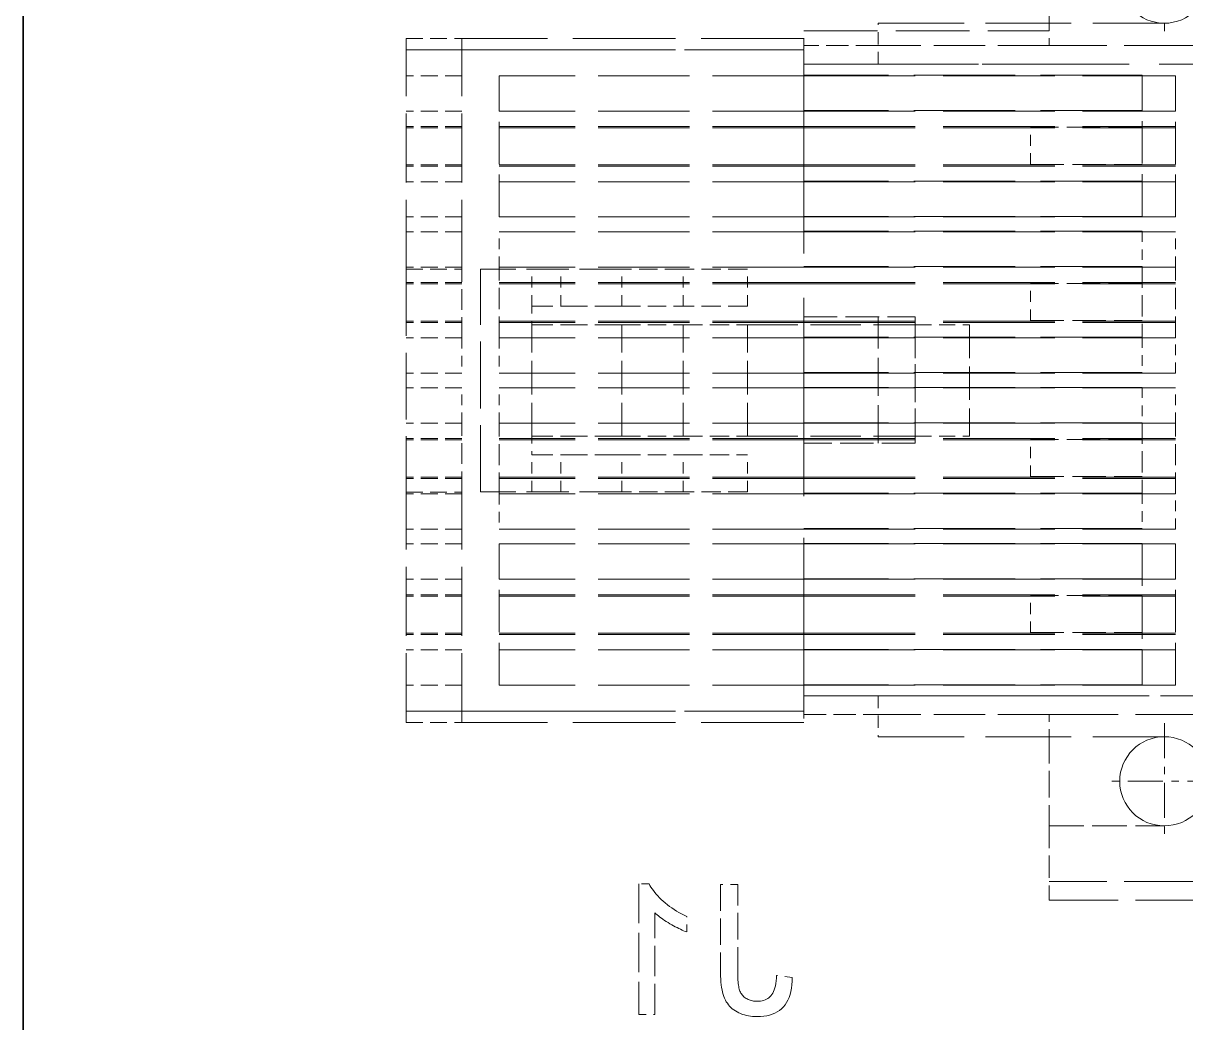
# Model space of a CAD drawing. Extents: x 23 to 417, y 3 to 294.
# Drawn here: x 229.83 to 245.47, y 106.79 to 120.24 of the extents above; entities that cross this region are included whole.
import ezdxf

# ---------------------------------------------------------------- set-up
doc = ezdxf.new("R2010")
doc.units = 0
doc.linetypes.add('DASHDOT', pattern=[18.5, 12, -3, 0.5, -3])
doc.linetypes.add('DASHED', pattern=[15, 12, -3])
doc.layers.get('0').update_dxf_attribs({"lineweight": 13})

# ---------------------------------------------------------------- blocks, each defined once
blk = doc.blocks.new('BLOCK3508')
at = {"color": 7, "linetype": 'DASHDOT', "lineweight": 13, "ltscale": 0.078}
for p, q in [((-50.3, -29.44), (-50.3, -32.56)), ((-48.74, -31), (-51.86, -31))]:
    blk.add_line(p, q, dxfattribs=at)
blk = doc.blocks.new('BLOCK3509')
at = {"color": 7, "linetype": 'DASHDOT', "lineweight": 13, "ltscale": 0.078}
for p, q in [((-50.3, -7.84), (-50.3, -10.96)), ((-48.74, -9.4), (-51.86, -9.4))]:
    blk.add_line(p, q, dxfattribs=at)
blk = doc.blocks.new('BLOCK3528')
at = {"color": 7, "lineweight": 35}
blk.add_line((-81, 48.3), (-81, -50.2), dxfattribs=at)
at = {"color": 7, "linetype": 'DASHED', "lineweight": 13, "ltscale": 0.06}
for p, q in [((-53.4, -10.6), (-53.4, -8.2)), ((-53.4, -29.8), (-53.4, -32.2))]:
    blk.add_line(p, q, dxfattribs=at)
at = {"color": 7, "linetype": 'DASHED', "lineweight": 13, "ltscale": 0.0275}
for p, q in [((-58, -11.7), (-58, -10.6)), ((-58, -28.7), (-58, -29.8))]:
    blk.add_line(p, q, dxfattribs=at)
at = {"color": 7, "linetype": 'DASHED', "lineweight": 13, "ltscale": 0.1925}
for p, q in [((-58, -10.6), (-50.3, -10.6)), ((-58, -29.8), (-50.3, -29.8))]:
    blk.add_line(p, q, dxfattribs=at)
at = {"color": 7, "linetype": 'DASHED', "lineweight": 13, "ltscale": 0.015}
for p, q in [((-53.4, -11.2), (-53.4, -10.6)), ((-53.4, -29.2), (-53.4, -29.8))]:
    blk.add_line(p, q, dxfattribs=at)
at = {"color": 7, "linetype": 'DASHED', "lineweight": 13, "ltscale": 0.01}
blk.add_line((-60, -11.2), (-60, -10.8), dxfattribs=at)
at = {"color": 7, "linetype": 'DASHED', "lineweight": 13, "ltscale": 0.165}
blk.add_line((-60, -10.8), (-53.4, -10.8), dxfattribs=at)
at = {"color": 7, "linetype": 'DASHED', "lineweight": 13, "ltscale": 0.15505}
for p, q in [((-70.7, -17.216), (-70.7, -11.014)), ((-69.2, -17.216), (-69.2, -11.014))]:
    blk.add_line(p, q, dxfattribs=at)
at = {"color": 7, "linetype": 'DASHED', "lineweight": 13, "ltscale": 0.0375}
for p, q in [((-70.7, -11.014), (-69.2, -11.014)), ((-69.2, -12.014), (-70.7, -12.014)), ((-69.2, -12.964), (-70.7, -12.964)), ((-69.2, -13.379), (-70.7, -13.379)), ((-69.2, -13.414), (-70.7, -13.414)), ((-69.2, -14.414), (-70.7, -14.414)), ((-69.2, -14.449), (-70.7, -14.449)), ((-69.2, -14.864), (-70.7, -14.864)), ((-69.2, -15.814), (-70.7, -15.814)), ((-69.2, -16.214), (-70.7, -16.214)), ((-69.2, -17.164), (-70.7, -17.164)), ((-70.7, -17.216), (-69.2, -17.216)), ((-69.2, -17.579), (-70.7, -17.579)), ((-69.2, -17.614), (-70.7, -17.614)), ((-69.2, -18.614), (-70.7, -18.614)), ((-69.2, -18.649), (-70.7, -18.649)), ((-69.2, -19.064), (-70.7, -19.064)), ((-69.2, -20.014), (-70.7, -20.014)), ((-69.2, -20.414), (-70.7, -20.414)), ((-69.2, -21.364), (-70.7, -21.364)), ((-69.2, -21.779), (-70.7, -21.779)), ((-69.2, -21.814), (-70.7, -21.814)), ((-69.2, -22.814), (-70.7, -22.814)), ((-69.2, -22.849), (-70.7, -22.849)), ((-70.7, -23.216), (-69.2, -23.216)), ((-69.2, -23.264), (-70.7, -23.264)), ((-69.2, -24.214), (-70.7, -24.214)), ((-69.2, -24.614), (-70.7, -24.614)), ((-69.2, -25.564), (-70.7, -25.564)), ((-69.2, -25.979), (-70.7, -25.979)), ((-69.2, -26.014), (-70.7, -26.014)), ((-69.2, -27.014), (-70.7, -27.014)), ((-69.2, -27.049), (-70.7, -27.049)), ((-69.2, -27.464), (-70.7, -27.464)), ((-69.2, -28.414), (-70.7, -28.414)), ((-70.7, -29.414), (-69.2, -29.414))]:
    blk.add_line(p, q, dxfattribs=at)
at = {"color": 7, "linetype": 'DASHED', "lineweight": 13, "ltscale": 0.23}
for p, q in [((-60, -11.014), (-69.2, -11.014)), ((-60, -11.314), (-69.2, -11.314)), ((-60, -29.114), (-69.2, -29.114)), ((-60, -29.414), (-69.2, -29.414))]:
    blk.add_line(p, q, dxfattribs=at)
at = {"color": 7, "linetype": 'DASHED', "lineweight": 13, "ltscale": 0.0075}
for p, q in [((-60, -11.014), (-60, -11.314)), ((-60, -29.114), (-60, -29.414))]:
    blk.add_line(p, q, dxfattribs=at)
at = {"color": 7, "linetype": 'DASHED', "lineweight": 13, "ltscale": 0.0125}
for p, q in [((-60, -11.7), (-60, -11.2)), ((-67.32, -18.214), (-67.32, -18.714)), ((-67.32, -21.714), (-67.32, -22.214)), ((-60, -29.2), (-60, -28.7))]:
    blk.add_line(p, q, dxfattribs=at)
at = {"color": 7, "linetype": 'DASHED', "lineweight": 13, "ltscale": 0.05}
for p, q in [((-58, -11.2), (-60, -11.2)), ((-60, -11.7), (-58, -11.7)), ((-58, -28.7), (-60, -28.7)), ((-60, -29.2), (-58, -29.2)), ((-53.4, -32.2), (-53.4, -34.2))]:
    blk.add_line(p, q, dxfattribs=at)
at = {"color": 7, "linetype": 'DASHED', "lineweight": 13, "ltscale": 0.115}
for p, q in [((-53.4, -11.2), (-58, -11.2)), ((-53.4, -29.2), (-58, -29.2))]:
    blk.add_line(p, q, dxfattribs=at)
at = {"color": 7, "linetype": 'DASHED', "lineweight": 13, "ltscale": 0.155}
for p, q in [((-47.2, -11.2), (-53.4, -11.2)), ((-53.4, -29.2), (-47.2, -29.2)), ((-47.2, -33.7), (-53.4, -33.7)), ((-53.4, -34.2), (-47.2, -34.2))]:
    blk.add_line(p, q, dxfattribs=at)
at = {"color": 7, "linetype": 'DASHED', "lineweight": 13, "ltscale": 0.2675}
for p, q in [((-60, -11.314), (-70.7, -11.314)), ((-60, -29.114), (-70.7, -29.114))]:
    blk.add_line(p, q, dxfattribs=at)
at = {"color": 7, "linetype": 'DASHED', "lineweight": 13, "ltscale": 0.445}
blk.add_line((-60, -11.314), (-60, -29.114), dxfattribs=at)
at = {"color": 7, "linetype": 'DASHED', "lineweight": 13, "ltscale": 0.425}
blk.add_line((-60, -11.7), (-60, -28.7), dxfattribs=at)
at = {"color": 7, "linetype": 'DASHED', "lineweight": 13, "ltscale": 0.32}
for p, q in [((-60, -11.7), (-47.2, -11.7)), ((-60, -28.7), (-47.2, -28.7))]:
    blk.add_line(p, q, dxfattribs=at)
at = {"color": 7, "linetype": 'DASHED', "lineweight": 13, "ltscale": 0.27}
for p, q in [((-47.2, -11.7), (-58, -11.7)), ((-58, -28.7), (-47.2, -28.7))]:
    blk.add_line(p, q, dxfattribs=at)
at = {"color": 7, "linetype": 'DASHED', "lineweight": 13, "ltscale": 0.095}
for p, q in [((-68.2, -15.814), (-68.2, -12.014)), ((-50.9, -15.8), (-50.9, -12)), ((-50, -15.814), (-50, -12.014)), ((-68.2, -28.414), (-68.2, -24.614)), ((-50.9, -24.6), (-50.9, -28.4)), ((-50, -28.414), (-50, -24.614))]:
    blk.add_line(p, q, dxfattribs=at)
at = {"color": 7, "linetype": 'DASHED', "lineweight": 13, "ltscale": 0.205}
for p, q in [((-60, -12.014), (-68.2, -12.014)), ((-60, -12.964), (-68.2, -12.964)), ((-60, -13.379), (-68.2, -13.379)), ((-60, -13.414), (-68.2, -13.414)), ((-60, -14.414), (-68.2, -14.414)), ((-60, -14.449), (-68.2, -14.449)), ((-60, -14.864), (-68.2, -14.864)), ((-60, -15.814), (-68.2, -15.814)), ((-60, -16.214), (-68.2, -16.214)), ((-60, -17.164), (-68.2, -17.164)), ((-60, -17.579), (-68.2, -17.579)), ((-60, -17.614), (-68.2, -17.614)), ((-60, -18.614), (-68.2, -18.614)), ((-60, -18.649), (-68.2, -18.649)), ((-60, -19.064), (-68.2, -19.064)), ((-60, -20.014), (-68.2, -20.014)), ((-60, -20.414), (-68.2, -20.414)), ((-60, -21.364), (-68.2, -21.364)), ((-60, -21.779), (-68.2, -21.779)), ((-60, -21.814), (-68.2, -21.814)), ((-60, -22.814), (-68.2, -22.814)), ((-60, -22.849), (-68.2, -22.849)), ((-60, -23.264), (-68.2, -23.264)), ((-60, -24.214), (-68.2, -24.214)), ((-60, -24.614), (-68.2, -24.614)), ((-60, -25.564), (-68.2, -25.564)), ((-60, -25.979), (-68.2, -25.979)), ((-60, -26.014), (-68.2, -26.014)), ((-60, -27.014), (-68.2, -27.014)), ((-60, -27.049), (-68.2, -27.049)), ((-60, -27.464), (-68.2, -27.464)), ((-60, -28.414), (-68.2, -28.414))]:
    blk.add_line(p, q, dxfattribs=at)
at = {"color": 7, "linetype": 'DASHED', "lineweight": 13, "ltscale": 0.2275}
for p, q in [((-50.9, -12), (-60, -12)), ((-50.9, -12.95), (-60, -12.95)), ((-50.9, -14.85), (-60, -14.85)), ((-50.9, -15.8), (-60, -15.8)), ((-50.9, -16.2), (-60, -16.2)), ((-50.9, -17.15), (-60, -17.15)), ((-50.9, -19.05), (-60, -19.05)), ((-50.9, -20), (-60, -20)), ((-50.9, -20.4), (-60, -20.4)), ((-50.9, -21.35), (-60, -21.35)), ((-50.9, -23.25), (-60, -23.25)), ((-50.9, -24.2), (-60, -24.2)), ((-50.9, -24.6), (-60, -24.6)), ((-50.9, -25.55), (-60, -25.55)), ((-50.9, -27.45), (-60, -27.45)), ((-50.9, -28.4), (-60, -28.4))]:
    blk.add_line(p, q, dxfattribs=at)
at = {"color": 7, "linetype": 'DASHED', "lineweight": 13, "ltscale": 0.25}
for p, q in [((-60, -12.014), (-50, -12.014)), ((-60, -12.964), (-50, -12.964)), ((-60, -13.379), (-50, -13.379)), ((-60, -13.414), (-50, -13.414)), ((-60, -14.414), (-50, -14.414)), ((-60, -14.449), (-50, -14.449)), ((-60, -14.864), (-50, -14.864)), ((-60, -15.814), (-50, -15.814)), ((-60, -16.214), (-50, -16.214)), ((-60, -17.164), (-50, -17.164)), ((-60, -17.579), (-50, -17.579)), ((-60, -17.614), (-50, -17.614)), ((-60, -18.614), (-50, -18.614)), ((-60, -18.649), (-50, -18.649)), ((-60, -19.064), (-50, -19.064)), ((-60, -20.014), (-50, -20.014)), ((-60, -20.414), (-50, -20.414)), ((-60, -21.364), (-50, -21.364)), ((-60, -21.779), (-50, -21.779)), ((-60, -21.814), (-50, -21.814)), ((-60, -22.814), (-50, -22.814)), ((-60, -22.849), (-50, -22.849)), ((-60, -23.264), (-50, -23.264)), ((-60, -24.214), (-50, -24.214)), ((-60, -24.614), (-50, -24.614)), ((-60, -25.564), (-50, -25.564)), ((-60, -25.979), (-50, -25.979)), ((-60, -26.014), (-50, -26.014)), ((-60, -27.014), (-50, -27.014)), ((-60, -27.049), (-50, -27.049)), ((-60, -27.464), (-50, -27.464)), ((-60, -28.414), (-50, -28.414))]:
    blk.add_line(p, q, dxfattribs=at)
at = {"color": 7, "linetype": 'DASHED', "lineweight": 13, "ltscale": 0.02675}
for p, q in [((-70.7, -13.379), (-70.7, -14.449)), ((-70.7, -17.579), (-70.7, -18.649)), ((-70.7, -21.779), (-70.7, -22.849)), ((-70.7, -25.979), (-70.7, -27.049))]:
    blk.add_line(p, q, dxfattribs=at)
at = {"color": 7, "linetype": 'DASHED', "lineweight": 13, "ltscale": 0.075}
for p, q in [((-50.9, -13.4), (-53.9, -13.4)), ((-53.9, -14.4), (-50.9, -14.4)), ((-50.9, -17.6), (-53.9, -17.6)), ((-67.32, -21.714), (-67.32, -18.714)), ((-64.893, -21.714), (-64.893, -18.714)), ((-63.243, -21.714), (-63.243, -18.714)), ((-61.516, -21.714), (-61.516, -18.714)), ((-60, -18.5), (-57, -18.5)), ((-57, -18.714), (-57, -21.714)), ((-55.541, -18.714), (-55.541, -21.714)), ((-53.9, -18.6), (-50.9, -18.6)), ((-50.9, -21.8), (-53.9, -21.8)), ((-57, -21.9), (-60, -21.9)), ((-53.9, -22.8), (-50.9, -22.8)), ((-50.9, -26), (-53.9, -26)), ((-53.9, -27), (-50.9, -27))]:
    blk.add_line(p, q, dxfattribs=at)
at = {"color": 7, "linetype": 'DASHED', "lineweight": 13, "ltscale": 0.025}
for p, q in [((-53.9, -14.4), (-53.9, -13.4)), ((-67.32, -18.214), (-67.32, -17.214)), ((-66.534, -18.214), (-66.534, -17.214)), ((-64.893, -18.214), (-64.893, -17.214)), ((-63.243, -18.214), (-63.243, -17.214)), ((-61.516, -18.214), (-61.516, -17.214)), ((-53.9, -18.6), (-53.9, -17.6)), ((-53.9, -22.8), (-53.9, -21.8)), ((-67.32, -23.214), (-67.32, -22.214)), ((-66.534, -23.214), (-66.534, -22.214)), ((-64.893, -23.214), (-64.893, -22.214)), ((-63.243, -23.214), (-63.243, -22.214)), ((-61.516, -23.214), (-61.516, -22.214)), ((-53.9, -27), (-53.9, -26))]:
    blk.add_line(p, q, dxfattribs=at)
at = {"color": 7, "linetype": 'DASHED', "lineweight": 13, "ltscale": 0.02375}
for p, q in [((-68.2, -17.164), (-68.2, -16.214)), ((-50.9, -16.2), (-50.9, -17.15)), ((-50, -17.164), (-50, -16.214)), ((-69.2, -19.064), (-69.2, -20.014)), ((-68.2, -19.064), (-68.2, -20.014)), ((-50.9, -19.05), (-50.9, -20)), ((-50, -20.014), (-50, -19.064)), ((-69.2, -21.364), (-69.2, -20.414)), ((-68.2, -21.364), (-68.2, -20.414)), ((-50.9, -20.4), (-50.9, -21.35)), ((-50, -21.364), (-50, -20.414)), ((-68.2, -23.264), (-68.2, -24.214)), ((-50.9, -23.25), (-50.9, -24.2)), ((-50, -24.214), (-50, -23.264))]:
    blk.add_line(p, q, dxfattribs=at)
at = {"color": 7, "linetype": 'DASHED', "lineweight": 13, "ltscale": 0.0475}
for p, q in [((-68.2, -19.064), (-68.2, -17.164)), ((-50.9, -17.15), (-50.9, -19.05)), ((-50, -19.064), (-50, -17.164)), ((-68.2, -23.264), (-68.2, -21.364)), ((-50.9, -21.35), (-50.9, -23.25)), ((-50, -23.264), (-50, -21.364))]:
    blk.add_line(p, q, dxfattribs=at)
at = {"color": 7, "linetype": 'DASHED', "lineweight": 13, "ltscale": 0.15}
for p, q in [((-70.7, -17.216), (-70.7, -23.216)), ((-68.7, -23.214), (-68.7, -17.214))]:
    blk.add_line(p, q, dxfattribs=at)
at = {"color": 7, "linetype": 'DASHED', "lineweight": 13, "ltscale": 0.0462}
blk.add_line((-69.2, -19.064), (-69.2, -17.216), dxfattribs=at)
at = {"color": 7, "linetype": 'DASHED', "lineweight": 13, "ltscale": 0.095169}
for p, q in [((-64.893, -17.214), (-68.7, -17.214)), ((-64.893, -23.214), (-68.7, -23.214))]:
    blk.add_line(p, q, dxfattribs=at)
at = {"color": 7, "linetype": 'DASHED', "lineweight": 13, "ltscale": 0.041267}
for p, q in [((-63.243, -17.214), (-64.893, -17.214)), ((-64.893, -18.214), (-63.243, -18.214)), ((-64.893, -18.714), (-63.243, -18.714)), ((-64.893, -21.714), (-63.243, -21.714)), ((-64.893, -22.214), (-63.243, -22.214)), ((-63.243, -23.214), (-64.893, -23.214))]:
    blk.add_line(p, q, dxfattribs=at)
at = {"color": 7, "linetype": 'DASHED', "lineweight": 13, "ltscale": 0.043171}
for p, q in [((-61.516, -17.214), (-63.243, -17.214)), ((-61.516, -18.214), (-63.243, -18.214)), ((-63.243, -18.714), (-61.516, -18.714)), ((-63.243, -21.714), (-61.516, -21.714)), ((-63.243, -22.214), (-61.516, -22.214)), ((-61.516, -23.214), (-63.243, -23.214))]:
    blk.add_line(p, q, dxfattribs=at)
at = {"color": 7, "linetype": 'DASHED', "lineweight": 13, "ltscale": 0.060665}
for p, q in [((-64.893, -18.214), (-67.32, -18.214)), ((-64.893, -18.714), (-67.32, -18.714)), ((-64.893, -21.714), (-67.32, -21.714)), ((-64.893, -22.214), (-67.32, -22.214))]:
    blk.add_line(p, q, dxfattribs=at)
at = {"color": 7, "linetype": 'DASHED', "lineweight": 13, "ltscale": 0.112893}
for p, q in [((-61.516, -18.714), (-57, -18.714)), ((-61.516, -21.714), (-57, -21.714))]:
    blk.add_line(p, q, dxfattribs=at)
at = {"color": 7, "linetype": 'DASHED', "lineweight": 13, "ltscale": 0.085}
for p, q in [((-58, -21.9), (-58, -18.5)), ((-57, -18.5), (-57, -21.9))]:
    blk.add_line(p, q, dxfattribs=at)
at = {"color": 7, "linetype": 'DASHED', "lineweight": 13, "ltscale": 0.036466}
for p, q in [((-57, -18.714), (-55.541, -18.714)), ((-57, -21.714), (-55.541, -21.714))]:
    blk.add_line(p, q, dxfattribs=at)
at = {"color": 7, "linetype": 'DASHED', "lineweight": 13, "ltscale": 0.0463}
blk.add_line((-69.2, -23.216), (-69.2, -21.364), dxfattribs=at)
at = {"color": 7, "linetype": 'DASHED', "lineweight": 13, "ltscale": 0.15495}
for p, q in [((-70.7, -29.414), (-70.7, -23.216)), ((-69.2, -29.414), (-69.2, -23.216))]:
    blk.add_line(p, q, dxfattribs=at)
at = {"color": 7, "linetype": 'DASHED', "lineweight": 13, "ltscale": 0.0775}
blk.add_line((-53.4, -32.2), (-50.3, -32.2), dxfattribs=at)
at = {"color": 7, "linetype": 'DASHED', "lineweight": 13, "ltscale": 0.006923}
blk.add_line((-64.163, -33.76), (-64.44, -33.76), dxfattribs=at)
at = {"color": 7, "linetype": 'DASHED', "lineweight": 13, "ltscale": 0.087858}
blk.add_line((-64.44, -33.76), (-64.44, -37.274), dxfattribs=at)
at = {"color": 7, "linetype": 'DASHED', "lineweight": 13, "ltscale": 0.001286}
blk.add_line((-64.139, -33.805), (-64.163, -33.76), dxfattribs=at)
at = {"color": 7, "linetype": 'DASHED', "lineweight": 13, "ltscale": 0.011579}
blk.add_line((-61.775, -33.774), (-62.239, -33.774), dxfattribs=at)
at = {"color": 7, "linetype": 'DASHED', "lineweight": 13, "ltscale": 0.059626}
blk.add_line((-62.239, -33.774), (-62.239, -36.159), dxfattribs=at)
at = {"color": 7, "linetype": 'DASHED', "lineweight": 13, "ltscale": 0.060283}
blk.add_line((-61.775, -36.185), (-61.775, -33.774), dxfattribs=at)
at = {"color": 7, "linetype": 'DASHED', "lineweight": 13, "ltscale": 0.001331}
blk.add_line((-64.112, -33.851), (-64.139, -33.805), dxfattribs=at)
at = {"color": 7, "linetype": 'DASHED', "lineweight": 13, "ltscale": 0.001379}
blk.add_line((-64.081, -33.897), (-64.112, -33.851), dxfattribs=at)
at = {"color": 7, "linetype": 'DASHED', "lineweight": 13, "ltscale": 0.00143}
blk.add_line((-64.048, -33.943), (-64.081, -33.897), dxfattribs=at)
at = {"color": 7, "linetype": 'DASHED', "lineweight": 13, "ltscale": 0.001483}
blk.add_line((-64.011, -33.99), (-64.048, -33.943), dxfattribs=at)
at = {"color": 7, "linetype": 'DASHED', "lineweight": 13, "ltscale": 0.001538}
blk.add_line((-63.971, -34.037), (-64.011, -33.99), dxfattribs=at)
at = {"color": 7, "linetype": 'DASHED', "lineweight": 13, "ltscale": 0.001595}
blk.add_line((-63.929, -34.084), (-63.971, -34.037), dxfattribs=at)
at = {"color": 7, "linetype": 'DASHED', "lineweight": 13, "ltscale": 0.001655}
blk.add_line((-63.883, -34.132), (-63.929, -34.084), dxfattribs=at)
at = {"color": 7, "linetype": 'DASHED', "lineweight": 13, "ltscale": 0.001715}
blk.add_line((-63.833, -34.18), (-63.883, -34.132), dxfattribs=at)
at = {"color": 7, "linetype": 'DASHED', "lineweight": 13, "ltscale": 0.001778}
blk.add_line((-63.781, -34.228), (-63.833, -34.18), dxfattribs=at)
at = {"color": 7, "linetype": 'DASHED', "lineweight": 13, "ltscale": 0.001814}
blk.add_line((-63.726, -34.275), (-63.781, -34.228), dxfattribs=at)
at = {"color": 7, "linetype": 'DASHED', "lineweight": 13, "ltscale": 0.001826}
blk.add_line((-63.669, -34.321), (-63.726, -34.275), dxfattribs=at)
at = {"color": 7, "linetype": 'DASHED', "lineweight": 13, "ltscale": 0.001839}
blk.add_line((-63.611, -34.366), (-63.669, -34.321), dxfattribs=at)
at = {"color": 7, "linetype": 'DASHED', "lineweight": 13, "ltscale": 0.001855}
blk.add_line((-63.551, -34.409), (-63.611, -34.366), dxfattribs=at)
at = {"color": 7, "linetype": 'DASHED', "lineweight": 13, "ltscale": 0.06846}
blk.add_line((-64.01, -37.274), (-64.01, -34.536), dxfattribs=at)
at = {"color": 7, "linetype": 'DASHED', "lineweight": 13, "ltscale": 0.00109}
blk.add_line((-64.01, -34.536), (-63.978, -34.565), dxfattribs=at)
at = {"color": 7, "linetype": 'DASHED', "lineweight": 13, "ltscale": 0.001126}
blk.add_line((-63.978, -34.565), (-63.944, -34.595), dxfattribs=at)
at = {"color": 7, "linetype": 'DASHED', "lineweight": 13, "ltscale": 0.001162}
for p, q in [((-63.944, -34.595), (-63.908, -34.624)), ((-63.276, -35.003), (-63.233, -35.021))]:
    blk.add_line(p, q, dxfattribs=at)
at = {"color": 7, "linetype": 'DASHED', "lineweight": 13, "ltscale": 0.001201}
blk.add_line((-63.908, -34.624), (-63.87, -34.654), dxfattribs=at)
at = {"color": 7, "linetype": 'DASHED', "lineweight": 13, "ltscale": 0.001239}
blk.add_line((-63.87, -34.654), (-63.831, -34.684), dxfattribs=at)
at = {"color": 7, "linetype": 'DASHED', "lineweight": 13, "ltscale": 0.001278}
blk.add_line((-63.831, -34.684), (-63.789, -34.713), dxfattribs=at)
at = {"color": 7, "linetype": 'DASHED', "lineweight": 13, "ltscale": 0.001318}
blk.add_line((-63.789, -34.713), (-63.745, -34.743), dxfattribs=at)
at = {"color": 7, "linetype": 'DASHED', "lineweight": 13, "ltscale": 0.001872}
blk.add_line((-63.488, -34.451), (-63.551, -34.409), dxfattribs=at)
at = {"color": 7, "linetype": 'DASHED', "lineweight": 13, "ltscale": 0.00189}
blk.add_line((-63.424, -34.491), (-63.488, -34.451), dxfattribs=at)
at = {"color": 7, "linetype": 'DASHED', "lineweight": 13, "ltscale": 0.00191}
blk.add_line((-63.359, -34.53), (-63.424, -34.491), dxfattribs=at)
at = {"color": 7, "linetype": 'DASHED', "lineweight": 13, "ltscale": 0.001931}
blk.add_line((-63.291, -34.568), (-63.359, -34.53), dxfattribs=at)
at = {"color": 7, "linetype": 'DASHED', "lineweight": 13, "ltscale": 0.001955}
blk.add_line((-63.222, -34.604), (-63.291, -34.568), dxfattribs=at)
at = {"color": 7, "linetype": 'DASHED', "lineweight": 13, "ltscale": 0.001979}
blk.add_line((-63.151, -34.638), (-63.222, -34.604), dxfattribs=at)
at = {"color": 7, "linetype": 'DASHED', "lineweight": 13, "ltscale": 0.010385}
blk.add_line((-63.151, -35.054), (-63.151, -34.638), dxfattribs=at)
at = {"color": 7, "linetype": 'DASHED', "lineweight": 13, "ltscale": 0.001358}
blk.add_line((-63.745, -34.743), (-63.7, -34.772), dxfattribs=at)
at = {"color": 7, "linetype": 'DASHED', "lineweight": 13, "ltscale": 0.001399}
blk.add_line((-63.7, -34.772), (-63.652, -34.802), dxfattribs=at)
at = {"color": 7, "linetype": 'DASHED', "lineweight": 13, "ltscale": 0.00144}
for p, q in [((-63.652, -34.802), (-63.603, -34.832)), ((-63.603, -34.832), (-63.553, -34.861))]:
    blk.add_line(p, q, dxfattribs=at)
at = {"color": 7, "linetype": 'DASHED', "lineweight": 13, "ltscale": 0.0014}
blk.add_line((-63.553, -34.861), (-63.504, -34.888), dxfattribs=at)
at = {"color": 7, "linetype": 'DASHED', "lineweight": 13, "ltscale": 0.00136}
blk.add_line((-63.504, -34.888), (-63.457, -34.914), dxfattribs=at)
at = {"color": 7, "linetype": 'DASHED', "lineweight": 13, "ltscale": 0.001319}
blk.add_line((-63.457, -34.914), (-63.41, -34.938), dxfattribs=at)
at = {"color": 7, "linetype": 'DASHED', "lineweight": 13, "ltscale": 0.00128}
for p, q in [((-63.41, -34.938), (-63.364, -34.961)), ((-61.883, -37.152), (-61.841, -37.181))]:
    blk.add_line(p, q, dxfattribs=at)
at = {"color": 7, "linetype": 'DASHED', "lineweight": 13, "ltscale": 0.00124}
blk.add_line((-63.364, -34.961), (-63.319, -34.983), dxfattribs=at)
at = {"color": 7, "linetype": 'DASHED', "lineweight": 13, "ltscale": 0.001202}
blk.add_line((-63.319, -34.983), (-63.276, -35.003), dxfattribs=at)
at = {"color": 7, "linetype": 'DASHED', "lineweight": 13, "ltscale": 0.001125}
blk.add_line((-63.233, -35.021), (-63.191, -35.038), dxfattribs=at)
at = {"color": 7, "linetype": 'DASHED', "lineweight": 13, "ltscale": 0.001087}
blk.add_line((-63.191, -35.038), (-63.151, -35.054), dxfattribs=at)
at = {"color": 7, "linetype": 'DASHED', "lineweight": 13, "ltscale": 0.002147}
blk.add_line((-62.239, -36.159), (-62.238, -36.245), dxfattribs=at)
at = {"color": 7, "linetype": 'DASHED', "lineweight": 13, "ltscale": 0.00205}
blk.add_line((-62.238, -36.245), (-62.234, -36.327), dxfattribs=at)
at = {"color": 7, "linetype": 'DASHED', "lineweight": 13, "ltscale": 0.001463}
blk.add_line((-61.775, -36.244), (-61.775, -36.185), dxfattribs=at)
at = {"color": 7, "linetype": 'DASHED', "lineweight": 13, "ltscale": 0.001382}
blk.add_line((-61.774, -36.299), (-61.775, -36.244), dxfattribs=at)
at = {"color": 7, "linetype": 'DASHED', "lineweight": 13, "ltscale": 0.001945}
blk.add_line((-60.732, -36.224), (-60.737, -36.301), dxfattribs=at)
at = {"color": 7, "linetype": 'DASHED', "lineweight": 13, "ltscale": 0.010542}
blk.add_line((-60.314, -36.281), (-60.732, -36.224), dxfattribs=at)
at = {"color": 7, "linetype": 'DASHED', "lineweight": 13, "ltscale": 0.001953}
blk.add_line((-62.234, -36.327), (-62.229, -36.405), dxfattribs=at)
at = {"color": 7, "linetype": 'DASHED', "lineweight": 13, "ltscale": 0.001859}
for p, q in [((-62.229, -36.405), (-62.222, -36.479)), ((-60.848, -37.267), (-60.78, -37.238))]:
    blk.add_line(p, q, dxfattribs=at)
at = {"color": 7, "linetype": 'DASHED', "lineweight": 13, "ltscale": 0.001767}
blk.add_line((-62.222, -36.479), (-62.212, -36.549), dxfattribs=at)
at = {"color": 7, "linetype": 'DASHED', "lineweight": 13, "ltscale": 0.001677}
blk.add_line((-62.212, -36.549), (-62.2, -36.615), dxfattribs=at)
at = {"color": 7, "linetype": 'DASHED', "lineweight": 13, "ltscale": 0.001301}
for p, q in [((-61.771, -36.351), (-61.774, -36.299)), ((-61.841, -37.181), (-61.796, -37.207))]:
    blk.add_line(p, q, dxfattribs=at)
at = {"color": 7, "linetype": 'DASHED', "lineweight": 13, "ltscale": 0.001221}
blk.add_line((-61.768, -36.4), (-61.771, -36.351), dxfattribs=at)
at = {"color": 7, "linetype": 'DASHED', "lineweight": 13, "ltscale": 0.001141}
blk.add_line((-61.763, -36.445), (-61.768, -36.4), dxfattribs=at)
at = {"color": 7, "linetype": 'DASHED', "lineweight": 13, "ltscale": 0.001063}
blk.add_line((-61.758, -36.487), (-61.763, -36.445), dxfattribs=at)
at = {"color": 7, "linetype": 'DASHED', "lineweight": 13, "ltscale": 0.000985002}
blk.add_line((-61.752, -36.526), (-61.758, -36.487), dxfattribs=at)
at = {"color": 7, "linetype": 'DASHED', "lineweight": 13, "ltscale": 0.000908587}
blk.add_line((-61.745, -36.562), (-61.752, -36.526), dxfattribs=at)
at = {"color": 7, "linetype": 'DASHED', "lineweight": 13, "ltscale": 0.000834165}
blk.add_line((-61.737, -36.594), (-61.745, -36.562), dxfattribs=at)
at = {"color": 7, "linetype": 'DASHED', "lineweight": 13, "ltscale": 0.00137}
blk.add_line((-60.778, -36.561), (-60.794, -36.614), dxfattribs=at)
at = {"color": 7, "linetype": 'DASHED', "lineweight": 13, "ltscale": 0.001477}
blk.add_line((-60.764, -36.504), (-60.778, -36.561), dxfattribs=at)
at = {"color": 7, "linetype": 'DASHED', "lineweight": 13, "ltscale": 0.001589}
blk.add_line((-60.753, -36.441), (-60.764, -36.504), dxfattribs=at)
at = {"color": 7, "linetype": 'DASHED', "lineweight": 13, "ltscale": 0.001705}
blk.add_line((-60.743, -36.374), (-60.753, -36.441), dxfattribs=at)
at = {"color": 7, "linetype": 'DASHED', "lineweight": 13, "ltscale": 0.001824}
blk.add_line((-60.737, -36.301), (-60.743, -36.374), dxfattribs=at)
at = {"color": 7, "linetype": 'DASHED', "lineweight": 13, "ltscale": 0.002199}
blk.add_line((-60.347, -36.658), (-60.331, -36.571), dxfattribs=at)
at = {"color": 7, "linetype": 'DASHED', "lineweight": 13, "ltscale": 0.002308}
blk.add_line((-60.331, -36.571), (-60.321, -36.48), dxfattribs=at)
at = {"color": 7, "linetype": 'DASHED', "lineweight": 13, "ltscale": 0.002425}
blk.add_line((-60.321, -36.48), (-60.315, -36.383), dxfattribs=at)
at = {"color": 7, "linetype": 'DASHED', "lineweight": 13, "ltscale": 0.00255}
blk.add_line((-60.315, -36.383), (-60.314, -36.281), dxfattribs=at)
at = {"color": 7, "linetype": 'DASHED', "lineweight": 13, "ltscale": 0.00159}
blk.add_line((-62.2, -36.615), (-62.187, -36.677), dxfattribs=at)
at = {"color": 7, "linetype": 'DASHED', "lineweight": 13, "ltscale": 0.001507}
blk.add_line((-62.187, -36.677), (-62.171, -36.735), dxfattribs=at)
at = {"color": 7, "linetype": 'DASHED', "lineweight": 13, "ltscale": 0.001428}
blk.add_line((-62.171, -36.735), (-62.153, -36.789), dxfattribs=at)
at = {"color": 7, "linetype": 'DASHED', "lineweight": 13, "ltscale": 0.001353}
blk.add_line((-62.153, -36.789), (-62.132, -36.84), dxfattribs=at)
at = {"color": 7, "linetype": 'DASHED', "lineweight": 13, "ltscale": 0.001304}
blk.add_line((-62.132, -36.84), (-62.11, -36.887), dxfattribs=at)
at = {"color": 7, "linetype": 'DASHED', "lineweight": 13, "ltscale": 0.001282}
blk.add_line((-62.11, -36.887), (-62.085, -36.931), dxfattribs=at)
at = {"color": 7, "linetype": 'DASHED', "lineweight": 13, "ltscale": 0.000761926}
blk.add_line((-61.728, -36.623), (-61.737, -36.594), dxfattribs=at)
at = {"color": 7, "linetype": 'DASHED', "lineweight": 13, "ltscale": 0.000719839}
blk.add_line((-61.717, -36.65), (-61.728, -36.623), dxfattribs=at)
at = {"color": 7, "linetype": 'DASHED', "lineweight": 13, "ltscale": 0.000709008}
blk.add_line((-61.705, -36.676), (-61.717, -36.65), dxfattribs=at)
at = {"color": 7, "linetype": 'DASHED', "lineweight": 13, "ltscale": 0.000701323}
blk.add_line((-61.692, -36.701), (-61.705, -36.676), dxfattribs=at)
at = {"color": 7, "linetype": 'DASHED', "lineweight": 13, "ltscale": 0.000696666}
blk.add_line((-61.677, -36.724), (-61.692, -36.701), dxfattribs=at)
at = {"color": 7, "linetype": 'DASHED', "lineweight": 13, "ltscale": 0.000695357}
blk.add_line((-61.66, -36.746), (-61.677, -36.724), dxfattribs=at)
at = {"color": 7, "linetype": 'DASHED', "lineweight": 13, "ltscale": 0.000698143}
blk.add_line((-61.642, -36.768), (-61.66, -36.746), dxfattribs=at)
at = {"color": 7, "linetype": 'DASHED', "lineweight": 13, "ltscale": 0.000703757}
blk.add_line((-61.622, -36.788), (-61.642, -36.768), dxfattribs=at)
at = {"color": 7, "linetype": 'DASHED', "lineweight": 13, "ltscale": 0.000712424}
blk.add_line((-61.601, -36.806), (-61.622, -36.788), dxfattribs=at)
at = {"color": 7, "linetype": 'DASHED', "lineweight": 13, "ltscale": 0.000724775}
blk.add_line((-61.578, -36.824), (-61.601, -36.806), dxfattribs=at)
at = {"color": 7, "linetype": 'DASHED', "lineweight": 13, "ltscale": 0.00073957}
blk.add_line((-61.553, -36.841), (-61.578, -36.824), dxfattribs=at)
at = {"color": 7, "linetype": 'DASHED', "lineweight": 13, "ltscale": 0.00074831}
blk.add_line((-61.528, -36.856), (-61.553, -36.841), dxfattribs=at)
at = {"color": 7, "linetype": 'DASHED', "lineweight": 13, "ltscale": 0.000749782}
blk.add_line((-61.501, -36.869), (-61.528, -36.856), dxfattribs=at)
at = {"color": 7, "linetype": 'DASHED', "lineweight": 13, "ltscale": 0.000754859}
blk.add_line((-61.473, -36.881), (-61.501, -36.869), dxfattribs=at)
at = {"color": 7, "linetype": 'DASHED', "lineweight": 13, "ltscale": 0.00076134}
blk.add_line((-61.445, -36.892), (-61.473, -36.881), dxfattribs=at)
at = {"color": 7, "linetype": 'DASHED', "lineweight": 13, "ltscale": 0.000772087}
blk.add_line((-61.415, -36.901), (-61.445, -36.892), dxfattribs=at)
at = {"color": 7, "linetype": 'DASHED', "lineweight": 13, "ltscale": 0.000785367}
blk.add_line((-61.384, -36.908), (-61.415, -36.901), dxfattribs=at)
at = {"color": 7, "linetype": 'DASHED', "lineweight": 13, "ltscale": 0.001035}
blk.add_line((-61.08, -36.897), (-61.12, -36.907), dxfattribs=at)
at = {"color": 7, "linetype": 'DASHED', "lineweight": 13, "ltscale": 0.001007}
blk.add_line((-61.042, -36.884), (-61.08, -36.897), dxfattribs=at)
at = {"color": 7, "linetype": 'DASHED', "lineweight": 13, "ltscale": 0.000987304}
blk.add_line((-61.006, -36.867), (-61.042, -36.884), dxfattribs=at)
at = {"color": 7, "linetype": 'DASHED', "lineweight": 13, "ltscale": 0.000975269}
blk.add_line((-60.972, -36.848), (-61.006, -36.867), dxfattribs=at)
at = {"color": 7, "linetype": 'DASHED', "lineweight": 13, "ltscale": 0.000970827}
blk.add_line((-60.94, -36.826), (-60.972, -36.848), dxfattribs=at)
at = {"color": 7, "linetype": 'DASHED', "lineweight": 13, "ltscale": 0.00097534}
blk.add_line((-60.91, -36.801), (-60.94, -36.826), dxfattribs=at)
at = {"color": 7, "linetype": 'DASHED', "lineweight": 13, "ltscale": 0.000988077}
blk.add_line((-60.883, -36.773), (-60.91, -36.801), dxfattribs=at)
at = {"color": 7, "linetype": 'DASHED', "lineweight": 13, "ltscale": 0.001027}
blk.add_line((-60.857, -36.741), (-60.883, -36.773), dxfattribs=at)
at = {"color": 7, "linetype": 'DASHED', "lineweight": 13, "ltscale": 0.001096}
blk.add_line((-60.834, -36.703), (-60.857, -36.741), dxfattribs=at)
at = {"color": 7, "linetype": 'DASHED', "lineweight": 13, "ltscale": 0.001179}
blk.add_line((-60.813, -36.661), (-60.834, -36.703), dxfattribs=at)
at = {"color": 7, "linetype": 'DASHED', "lineweight": 13, "ltscale": 0.001271}
blk.add_line((-60.794, -36.614), (-60.813, -36.661), dxfattribs=at)
at = {"color": 7, "linetype": 'DASHED', "lineweight": 13, "ltscale": 0.00188}
blk.add_line((-60.462, -36.952), (-60.426, -36.886), dxfattribs=at)
at = {"color": 7, "linetype": 'DASHED', "lineweight": 13, "ltscale": 0.001939}
blk.add_line((-60.426, -36.886), (-60.394, -36.815), dxfattribs=at)
at = {"color": 7, "linetype": 'DASHED', "lineweight": 13, "ltscale": 0.002013}
blk.add_line((-60.394, -36.815), (-60.368, -36.739), dxfattribs=at)
at = {"color": 7, "linetype": 'DASHED', "lineweight": 13, "ltscale": 0.002101}
blk.add_line((-60.368, -36.739), (-60.347, -36.658), dxfattribs=at)
at = {"color": 7, "linetype": 'DASHED', "lineweight": 13, "ltscale": 0.001265}
blk.add_line((-62.085, -36.931), (-62.057, -36.974), dxfattribs=at)
at = {"color": 7, "linetype": 'DASHED', "lineweight": 13, "ltscale": 0.001253}
blk.add_line((-62.057, -36.974), (-62.027, -37.014), dxfattribs=at)
at = {"color": 7, "linetype": 'DASHED', "lineweight": 13, "ltscale": 0.001247}
for p, q in [((-62.027, -37.014), (-61.995, -37.052)), ((-61.995, -37.052), (-61.96, -37.088))]:
    blk.add_line(p, q, dxfattribs=at)
at = {"color": 7, "linetype": 'DASHED', "lineweight": 13, "ltscale": 0.001252}
blk.add_line((-61.96, -37.088), (-61.923, -37.121), dxfattribs=at)
at = {"color": 7, "linetype": 'DASHED', "lineweight": 13, "ltscale": 0.001263}
blk.add_line((-61.923, -37.121), (-61.883, -37.152), dxfattribs=at)
at = {"color": 7, "linetype": 'DASHED', "lineweight": 13, "ltscale": 0.001317}
blk.add_line((-61.796, -37.207), (-61.749, -37.231), dxfattribs=at)
at = {"color": 7, "linetype": 'DASHED', "lineweight": 13, "ltscale": 0.000799725}
blk.add_line((-61.353, -36.913), (-61.384, -36.908), dxfattribs=at)
at = {"color": 7, "linetype": 'DASHED', "lineweight": 13, "ltscale": 0.00081788}
blk.add_line((-61.32, -36.917), (-61.353, -36.913), dxfattribs=at)
at = {"color": 7, "linetype": 'DASHED', "lineweight": 13, "ltscale": 0.000838343}
blk.add_line((-61.287, -36.92), (-61.32, -36.917), dxfattribs=at)
at = {"color": 7, "linetype": 'DASHED', "lineweight": 13, "ltscale": 0.000859279}
blk.add_line((-61.253, -36.921), (-61.287, -36.92), dxfattribs=at)
at = {"color": 7, "linetype": 'DASHED', "lineweight": 13, "ltscale": 0.001157}
blk.add_line((-61.206, -36.919), (-61.253, -36.921), dxfattribs=at)
at = {"color": 7, "linetype": 'DASHED', "lineweight": 13, "ltscale": 0.00111}
blk.add_line((-61.162, -36.915), (-61.206, -36.919), dxfattribs=at)
at = {"color": 7, "linetype": 'DASHED', "lineweight": 13, "ltscale": 0.001069}
blk.add_line((-61.12, -36.907), (-61.162, -36.915), dxfattribs=at)
at = {"color": 7, "linetype": 'DASHED', "lineweight": 13, "ltscale": 0.001818}
blk.add_line((-60.78, -37.238), (-60.716, -37.204), dxfattribs=at)
at = {"color": 7, "linetype": 'DASHED', "lineweight": 13, "ltscale": 0.001794}
blk.add_line((-60.716, -37.204), (-60.656, -37.164), dxfattribs=at)
at = {"color": 7, "linetype": 'DASHED', "lineweight": 13, "ltscale": 0.001785}
blk.add_line((-60.656, -37.164), (-60.601, -37.119), dxfattribs=at)
at = {"color": 7, "linetype": 'DASHED', "lineweight": 13, "ltscale": 0.001793}
blk.add_line((-60.601, -37.119), (-60.549, -37.069), dxfattribs=at)
at = {"color": 7, "linetype": 'DASHED', "lineweight": 13, "ltscale": 0.00181}
blk.add_line((-60.549, -37.069), (-60.503, -37.013), dxfattribs=at)
at = {"color": 7, "linetype": 'DASHED', "lineweight": 13, "ltscale": 0.001837}
blk.add_line((-60.503, -37.013), (-60.462, -36.952), dxfattribs=at)
at = {"color": 7, "linetype": 'DASHED', "lineweight": 13, "ltscale": 0.010743}
blk.add_line((-64.44, -37.274), (-64.01, -37.274), dxfattribs=at)
at = {"color": 7, "linetype": 'DASHED', "lineweight": 13, "ltscale": 0.001326}
blk.add_line((-61.749, -37.231), (-61.7, -37.253), dxfattribs=at)
at = {"color": 7, "linetype": 'DASHED', "lineweight": 13, "ltscale": 0.001339}
blk.add_line((-61.7, -37.253), (-61.65, -37.272), dxfattribs=at)
at = {"color": 7, "linetype": 'DASHED', "lineweight": 13, "ltscale": 0.001356}
blk.add_line((-61.65, -37.272), (-61.599, -37.288), dxfattribs=at)
at = {"color": 7, "linetype": 'DASHED', "lineweight": 13, "ltscale": 0.001377}
blk.add_line((-61.599, -37.288), (-61.545, -37.302), dxfattribs=at)
at = {"color": 7, "linetype": 'DASHED', "lineweight": 13, "ltscale": 0.001401}
blk.add_line((-61.545, -37.302), (-61.49, -37.313), dxfattribs=at)
at = {"color": 7, "linetype": 'DASHED', "lineweight": 13, "ltscale": 0.001429}
blk.add_line((-61.49, -37.313), (-61.434, -37.322), dxfattribs=at)
at = {"color": 7, "linetype": 'DASHED', "lineweight": 13, "ltscale": 0.00146}
blk.add_line((-61.434, -37.322), (-61.376, -37.329), dxfattribs=at)
at = {"color": 7, "linetype": 'DASHED', "lineweight": 13, "ltscale": 0.001495}
blk.add_line((-61.376, -37.329), (-61.316, -37.332), dxfattribs=at)
at = {"color": 7, "linetype": 'DASHED', "lineweight": 13, "ltscale": 0.001532}
blk.add_line((-61.316, -37.332), (-61.255, -37.334), dxfattribs=at)
at = {"color": 7, "linetype": 'DASHED', "lineweight": 13, "ltscale": 0.002251}
blk.add_line((-61.255, -37.334), (-61.165, -37.331), dxfattribs=at)
at = {"color": 7, "linetype": 'DASHED', "lineweight": 13, "ltscale": 0.002151}
blk.add_line((-61.165, -37.331), (-61.079, -37.323), dxfattribs=at)
at = {"color": 7, "linetype": 'DASHED', "lineweight": 13, "ltscale": 0.002061}
blk.add_line((-61.079, -37.323), (-60.998, -37.31), dxfattribs=at)
at = {"color": 7, "linetype": 'DASHED', "lineweight": 13, "ltscale": 0.001981}
blk.add_line((-60.998, -37.31), (-60.921, -37.291), dxfattribs=at)
at = {"color": 7, "linetype": 'DASHED', "lineweight": 13, "ltscale": 0.001913}
blk.add_line((-60.921, -37.291), (-60.848, -37.267), dxfattribs=at)
at = {"color": 7, "linetype": 'DASHED', "lineweight": 13}
for centre, start, end in [((-50.3, -9.4), 90, 270), ((-50.3, -9.4), 270, 450), ((-50.3, -31), 90, 270), ((-50.3, -31), 270, 450)]:
    blk.add_arc(centre, 1.2, start, end, dxfattribs=at)

msp = doc.modelspace()

# ---------------------------------------------------------------- block references
at = {"lineweight": 0, "xscale": 0.5, "yscale": 0.5, "zscale": 0.5}
for name in ['BLOCK3528', 'BLOCK3509', 'BLOCK3508']:
    msp.add_blockref(name, (270.3286, 125.5377), dxfattribs=at)

doc.saveas('drawing.dxf')
